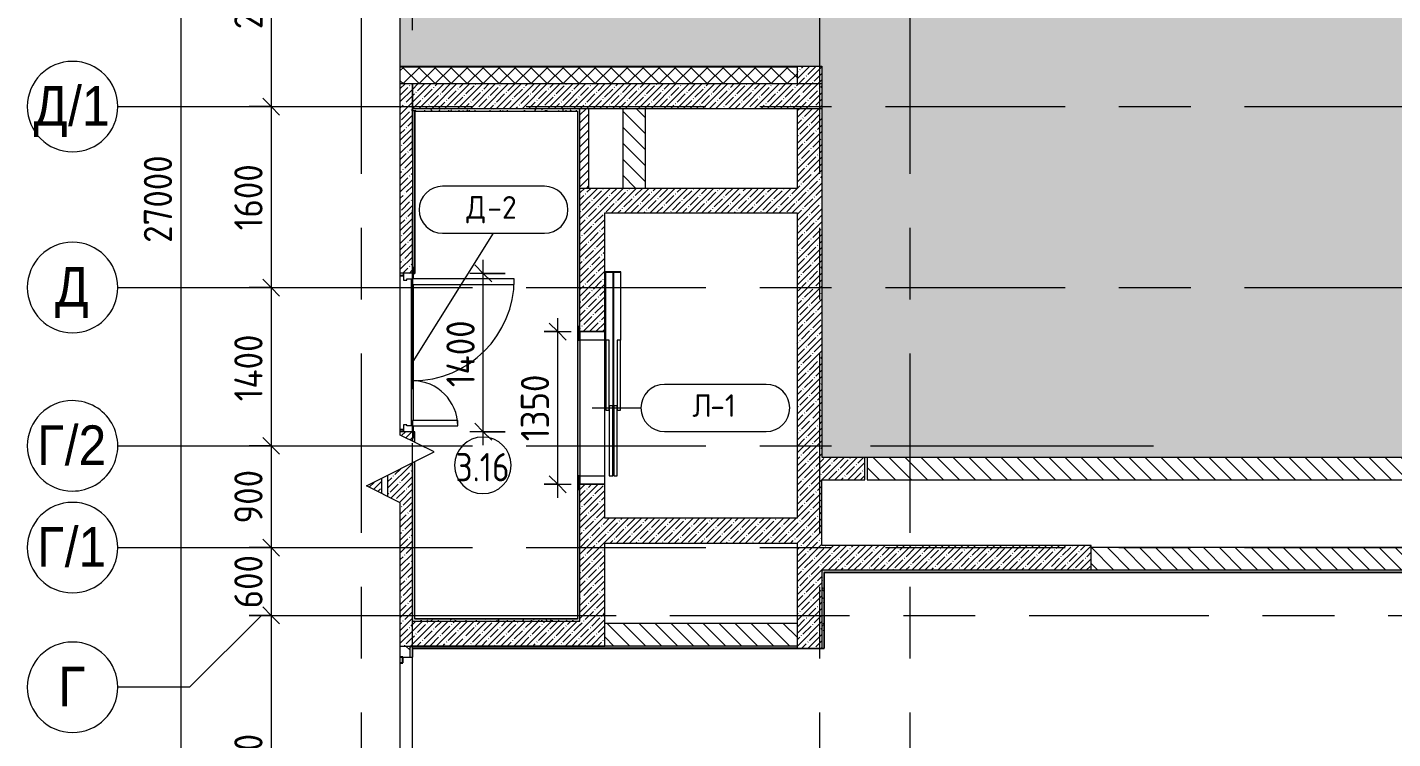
# Model space of a CAD drawing. Header units: millimetres. Extents: x 35355 to 234366, y -8553 to 29000.
# Drawn here: x 35355 to 47425, y 9410 to 15701 of the extents above; entities that cross this region are included whole.
import ezdxf

# ---------------------------------------------------------------- set-up
doc = ezdxf.new("R2010")
doc.units = ezdxf.units.MM
doc.linetypes.add('Осевая', pattern=[3175, 635, -476.25, 1587.5, -476.25])
for name, color, linetype, lineweight in [('A-ANNO-DIMS', 7, 'Continuous', 9), ('A-ANNO-DIMS-100', 7, 'Continuous', 9), ('A-AREA-IDEN', 7, 'Continuous', 9), ('A-DETL', 7, 'Continuous', 9), ('A-DETL-GENF', 7, 'Continuous', 9), ('A-DOOR-IDEN', 7, 'Continuous', 9), ('A-GLAZ-CWMG', 7, 'Continuous', 9), ('A-GLAZ-CWMG-1', 7, 'Continuous', 25), ('A-WALL', 7, 'Continuous', 9), ('I-WALL', 7, 'Continuous', 9), ('S-COLS', 7, 'Continuous', 9), ('Ограждение', 7, 'Continuous', 9), ('Оси', 7, 'Continuous', 9), ('Оси-1', 7, 'Continuous', 20), ('Оси-2', 7, 'Осевая', 9), ('Поручни', 7, 'Continuous', 9)]:
    doc.layers.add(name, color=color, linetype=linetype, lineweight=lineweight)
for name, color, linetype, lineweight, true_color in [('A-DETL-GENF-1', 7, 'Continuous', 9, 0xd4d4d4), ('A-DOOR-1', 1, 'Continuous', 9, 0xff0000), ('A-DOOR-2', 1, 'Continuous', 13, 0xff0000), ('A-DOOR-FRAM-1', 1, 'Continuous', 13, 0xff0000), ('A-WALL-1', 7, 'Continuous', 9, 0x3c3c3c), ('A-WALL-FNSH-1', 7, 'Continuous', 9, 0x3c3c3c)]:
    doc.layers.add(name, color=color, linetype=linetype, lineweight=lineweight, true_color=true_color)
doc.styles.add('Arial', font='arial.ttf', dxfattribs={"width": 0.9, "height": 350})
doc.styles.add('GOST Common', font='GOST_Common.ttf', dxfattribs={"width": 0.9, "height": 250})
doc.styles.add('GOST Common_1', font='GOST_Common.ttf', dxfattribs={"height": 200})
doc.styles.add('ISOCPEUR', font='isocpeur.ttf', dxfattribs={"width": 0.9, "height": 250})
doc.dimstyles.new('ISO-2_5_0_9К_БОЛЬШОЙ', dxfattribs={"dimscale": 304.8, "dimtxt": 248.995294, "dimasz": 0.492126, "dimexe": 0.393701, "dimexo": 0.984252, "dimgap": 0, "dimtad": 1, "dimdec": 0, "dimrnd": 10, "dimzin": 0, "dimdsep": 46, "dimtxsty": 'ISOCPEUR', "dimblk1": 'OBLIQUE', "dimblk2": 'OBLIQUE', "dimsah": 1, "dimcen": 0.09, "dimdle": 0.393701, "dimazin": 0, "dimtfac": 1, "dimtdec": 4, "dimtix": 1, "dimtmove": 0, "dimatfit": 3, "dimfxl": 1, "dimtvp": 1, "dimtolj": 1, "dimtzin": 0, "dimarcsym": 2})
doc.dimstyles.new('ISO-2_5_0_9К_БОЛЬШОЙ_1', dxfattribs={"dimscale": 304.8, "dimtxt": 248.995294, "dimasz": 0.492126, "dimexe": 0.393701, "dimexo": 0.984252, "dimgap": 0, "dimtad": 1, "dimdec": 0, "dimrnd": 10, "dimzin": 0, "dimdsep": 46, "dimtxsty": 'ISOCPEUR', "dimblk1": 'OBLIQUE', "dimblk2": 'OBLIQUE', "dimsah": 1, "dimcen": 0.09, "dimdle": 0.393701, "dimazin": 0, "dimtfac": 1, "dimtdec": 4, "dimtix": 1, "dimtmove": 2, "dimatfit": 3, "dimfxl": 1, "dimtvp": 1, "dimtolj": 1, "dimtzin": 0, "dimarcsym": 2})
pattern_1 = [(45, (0, 0), (-70.71068, 70.71068), []), (135, (0, 0), (-70.71068, -70.71068), [])]
pattern_2 = [(135, (0, 0), (-70.71068, -70.71068), [])]
pattern_3 = [(45, (0, 0), (-57.02463, 57.02463), []), (45, (57.025, 0), (-57.02463, 57.02463), [100.806, -20.161, 3.353, -16.808])]
pattern_4 = [(0, (0, 0), (121.92, 30.48), [10.058, -81.382, 10.058, -81.382, -487.68]), (0, (0, 0), (121.92, 30.48), [-182.88, 10.058, -172.822, 10.058, -81.382, -213.36]), (0, (0, 0), (121.92, 30.48), [-457.2, 10.058, -50.902, 10.058, -142.342]), (120, (45.72, 15.24), (-87.356454, 90.345817), [10.058, -81.382, 10.058, -81.382, -487.68]), (120, (45.72, 15.24), (-87.356454, 90.345817), [-182.88, 10.058, -172.822, 10.058, -81.382, -213.36]), (120, (45.72, 15.24), (-87.356454, 90.345817), [-457.2, 10.058, -50.902, 10.058, -142.342]), (240, (60.96, 76.2), (-34.563546, -120.825817), [10.058, -81.382, 10.058, -81.382, -487.68]), (240, (60.96, 76.2), (-34.563546, -120.825817), [-182.88, 10.058, -172.822, 10.058, -81.382, -213.36]), (240, (60.96, 76.2), (-34.563546, -120.825817), [-457.2, 10.058, -50.902, 10.058, -142.342])]

# ---------------------------------------------------------------- blocks, each defined once
blk = doc.blocks.new('110_Дверь_СКБ_2Ст - Д-2 1450x2100h_Лестничная клетка EIS60-31576737-План заполнения дверных проемов 3 этажа в осях 12-23')
at = {"layer": 'A-DOOR-1'}
for centre, radius, start, end in [((-638, 110), 900, 0, 90), ((662, 110), 400, 90, 180)]:
    blk.add_arc(centre, radius, start, end, dxfattribs=at)
at = {"layer": 'A-DOOR-2'}
for p, q in [((-638, 1010), (-638, 110)), ((-588, 1010), (-638, 1010)), ((-588, 110), (-588, 1010)), ((662, 510), (612, 510)), ((612, 510), (612, 110)), ((662, 110), (662, 510)), ((-638, 110), (-588, 110)), ((612, 110), (662, 110))]:
    blk.add_line(p, q, dxfattribs=at)
at = {"layer": 'A-DOOR-FRAM-1'}
for p, q in [((-672, 118), (-742, 118)), ((-742, 118), (-742, 110)), ((-742, 110), (-672, 110)), ((-638, 110), (-688, 110)), ((-688, 110), (-688, 30)), ((-688, 30), (-628, 30)), ((-672, 30), (-688, 30)), ((-688, 30), (-688, 3)), ((-672, 110), (-672, 118)), ((-672, 3), (-672, 30)), ((-638, 60), (-638, 110)), ((-628, 60), (-638, 60)), ((-628, 30), (-628, 60)), ((662, 60), (652, 60)), ((652, 60), (652, 30)), ((652, 30), (712, 30)), ((662, 110), (662, 60)), ((712, 110), (662, 110)), ((768, 118), (698, 118)), ((698, 118), (698, 110)), ((698, 110), (768, 110)), ((712, 30), (698, 30)), ((698, 30), (698, 3)), ((712, 30), (712, 110)), ((712, 3), (712, 30)), ((768, 110), (768, 118))]:
    blk.add_line(p, q, dxfattribs=at)
blk = doc.blocks.new('DOR_Дверь лифта - 1350х2050h-19118285-План заполнения дверных проемов 3 этажа в осях 12-23')
at = {"layer": 'A-DOOR-1'}
for p, q in [((600, 110), (-600, 110)), ((-600, 110), (-600, -110)), ((600, -110), (600, 110)), ((-600, -110), (600, -110)), ((-20, -120), (-20, -150)), ((600, -120), (-20, -120)), ((600, -150), (600, -120)), ((-600, -150), (-600, -180)), ((20, -150), (-600, -150)), ((-600, -180), (20, -180)), ((-600, -190), (-600, -220)), ((20, -190), (-600, -190)), ((-600, -220), (20, -220)), ((-20, -150), (600, -150)), ((-20, -220), (-20, -250)), ((600, -220), (-20, -220)), ((20, -180), (20, -150)), ((20, -220), (20, -190)), ((600, -250), (600, -220)), ((-20, -250), (600, -250))]:
    blk.add_line(p, q, dxfattribs=at)
at = {"layer": 'A-DOOR-2'}
for p, q in [((-600, 125), (-720, 125)), ((-720, 125), (-720, 110)), ((-600, 110), (-600, 125)), ((720, 125), (600, 125)), ((600, 125), (600, 110)), ((720, 110), (720, 125)), ((-720, 110), (-600, 110)), ((-675, 110), (-675, -110)), ((-600, 110), (-675, 110)), ((675, 110), (600, 110)), ((600, 110), (720, 110)), ((675, -110), (675, 110)), ((-675, -110), (-600, -110)), ((600, -110), (675, -110))]:
    blk.add_line(p, q, dxfattribs=at)
at = {"layer": 'A-DOOR-FRAM-1'}
for p, q in [((600, -117), (600, -120)), ((1203, -117), (600, -117)), ((600, -120), (1200, -120)), ((1200, -120), (1200, -180)), ((1203, -183), (1203, -117)), ((1200, -180), (20, -180)), ((20, -180), (20, -183)), ((20, -183), (1203, -183)), ((1203, -187), (20, -187)), ((20, -187), (20, -190)), ((20, -190), (1200, -190)), ((1200, -190), (1200, -250)), ((1203, -253), (1203, -187)), ((600, -250), (600, -253)), ((1200, -250), (600, -250)), ((600, -253), (1203, -253))]:
    blk.add_line(p, q, dxfattribs=at)
blk = doc.blocks.new('Прямоугольный импост - Импост структурный с накладкой - 160мм Темный-32469899-План заполнения дверных проемов 3 этажа в осях 12-23')
at = {"layer": 'A-GLAZ-CWMG-1'}
for p, q in [((-50, -117), (-50, -140)), ((0, -140), (0, -117)), ((-50, -140), (0, -140))]:
    blk.add_line(p, q, dxfattribs=at)
blk = doc.blocks.new('Ограждение - Ограждение-32882179-План заполнения дверных проемов 3 этажа в осях 12-23')
at = {"layer": 'Ограждение'}
h = blk.add_hatch(color=256, dxfattribs=at)
h.paths.add_polyline_path([(38760, 12175), (38760, 12225), (38770, 12225), (38770, 13425), (38760, 13425), (38760, 13475), (38750, 13475), (38750, 12175), (38759, 12175)])
h.paths.add_polyline_path([(38768, 12125), (38770, 12125), (38770, 12175), (38760, 12175), (38760, 12140), (38768, 12140)])
h.paths.add_polyline_path([(38760, 13475), (38770, 13475), (38770, 13525), (38768, 13525), (38768, 13510), (38760, 13510)])
at = {"layer": 'Поручни'}
for p, q in [((38770, 13475), (38770, 13525)), ((38750, 13475), (38750, 12175)), ((38770, 12225), (38770, 13425)), ((38770, 12125), (38770, 12175))]:
    blk.add_line(p, q, dxfattribs=at)
blk = doc.blocks.new('DET_L_Линия разрыва - М100-30675535-План заполнения дверных проемов 3 этажа в осях 12-23')
at = {"layer": 'A-DETL-GENF'}
for p, q in [((11926, 300), (11776, 0)), ((12226, -300), (11926, 300)), ((11776, 0), (0, 0)), ((12376, 0), (12226, -300)), ((24145, 0), (12376, 0))]:
    blk.add_line(p, q, dxfattribs=at)
blk = doc.blocks.new('Ось сетки - D8-29747960-План заполнения дверных проемов 3 этажа в осях 12-23')
at = {"layer": 'Оси-1'}
for start, end in [(360, 180), (180, 360)]:
    blk.add_arc((0, 0), 4, start, end, dxfattribs=at)
blk = doc.blocks.new('Марка_Помещения - Номер-25198446-План заполнения дверных проемов 3 этажа в осях 12-23')
at = {"layer": 'A-AREA-IDEN'}
for start, end in [(360, 180), (180, 360)]:
    blk.add_arc((0, 0), 2.5, start, end, dxfattribs=at)
blk = doc.blocks.new('DIMBLOCK1-План заполнения дверных проемов 3 этажа в осях 12-23')
at = {"layer": 'A-ANNO-DIMS-100'}
for p, q in [((39386, 12005), (39386, 13645)), ((39580, 13525), (39266, 13525)), ((39386, 13525), (39580, 13525)), ((39580, 12125), (39266, 12125)), ((39386, 12125), (39580, 12125))]:
    blk.add_line(p, q, dxfattribs=at)
at = {"layer": 'A-ANNO-DIMS-100', "lineweight": 20}
for p, q in [((39386, 13525), (39311, 13600)), ((39386, 13525), (39461, 13450)), ((39386, 12125), (39311, 12200)), ((39386, 12125), (39461, 12050))]:
    blk.add_line(p, q, dxfattribs=at)
at = {"layer": 'A-ANNO-DIMS-100', "color": 0, "insert": (39060, 12519), "char_height": 250, "width": 735.49, "attachment_point": 1, "rotation": 90, "line_spacing_factor": 1.149209, "style": 'ISOCPEUR'}
blk.add_mtext('1400', dxfattribs=at)
blk = doc.blocks.new('_Oblique')
at = {"color": 0, "linetype": 'ByBlock', "lineweight": -2}
blk.add_line((-0.5, -0.5), (0.5, 0.5), dxfattribs=at)
blk = doc.blocks.new('М_двери - Типоразмер_рамка-25223575-План заполнения дверных проемов 3 этажа в осях 12-23')
at = {"layer": 'A-DOOR-IDEN'}
for p, q in [((4.5, 2.08), (-4.5, 2.08)), ((-4.5, -2.08), (4.5, -2.08))]:
    blk.add_line(p, q, dxfattribs=at)
for centre, start, end in [((-4.5, 0), 90, 270), ((4.5, 0), 270, 90)]:
    blk.add_arc(centre, 2.08, start, end, dxfattribs=at)
blk = doc.blocks.new('DIMBLOCK14-План заполнения дверных проемов 3 этажа в осях 12-23')
at = {"layer": 'A-ANNO-DIMS-100', "lineweight": 20}
for p, q in [((37511, 17000), (37436, 17075)), ((37511, 17000), (37586, 16925)), ((37511, 15000), (37436, 15075)), ((37511, 15000), (37586, 14925))]:
    blk.add_line(p, q, dxfattribs=at)
at = {"layer": 'A-ANNO-DIMS-100'}
for p, q in [((37317, 17000), (37631, 17000)), ((37511, 17000), (37317, 17000)), ((37511, 17000), (37511, 15000)), ((37317, 15000), (37631, 15000)), ((37511, 15000), (37317, 15000))]:
    blk.add_line(p, q, dxfattribs=at)
at = {"layer": 'A-ANNO-DIMS-100', "color": 0, "insert": (37185, 15684), "char_height": 250, "width": 758.48, "attachment_point": 1, "rotation": 90, "line_spacing_factor": 1.149209, "style": 'ISOCPEUR'}
blk.add_mtext('2000', dxfattribs=at)
blk = doc.blocks.new('DIMBLOCK15-План заполнения дверных проемов 3 этажа в осях 12-23')
at = {"layer": 'A-ANNO-DIMS-100'}
for p, q in [((37317, 15000), (37631, 15000)), ((37511, 15000), (37317, 15000)), ((37511, 15000), (37511, 13400)), ((37317, 13400), (37631, 13400)), ((37511, 13400), (37317, 13400))]:
    blk.add_line(p, q, dxfattribs=at)
at = {"layer": 'A-ANNO-DIMS-100', "lineweight": 20}
for p, q in [((37511, 15000), (37436, 15075)), ((37511, 15000), (37586, 14925)), ((37511, 13400), (37436, 13475)), ((37511, 13400), (37586, 13325))]:
    blk.add_line(p, q, dxfattribs=at)
at = {"layer": 'A-ANNO-DIMS-100', "color": 0, "insert": (37185, 13906), "char_height": 250, "width": 706.76, "attachment_point": 1, "rotation": 90, "line_spacing_factor": 1.149209, "style": 'ISOCPEUR'}
blk.add_mtext('1600', dxfattribs=at)
blk = doc.blocks.new('DIMBLOCK16-План заполнения дверных проемов 3 этажа в осях 12-23')
at = {"layer": 'A-ANNO-DIMS-100'}
for p, q in [((37317, 13400), (37631, 13400)), ((37511, 13400), (37317, 13400)), ((37511, 13400), (37511, 12000)), ((37317, 12000), (37631, 12000)), ((37511, 12000), (37317, 12000))]:
    blk.add_line(p, q, dxfattribs=at)
at = {"layer": 'A-ANNO-DIMS-100', "lineweight": 20}
for p, q in [((37511, 13400), (37436, 13475)), ((37511, 13400), (37586, 13325)), ((37511, 12000), (37436, 12075)), ((37511, 12000), (37586, 11925))]:
    blk.add_line(p, q, dxfattribs=at)
at = {"layer": 'A-ANNO-DIMS-100', "color": 0, "insert": (37185, 12394), "char_height": 250, "width": 735.49, "attachment_point": 1, "rotation": 90, "line_spacing_factor": 1.149209, "style": 'ISOCPEUR'}
blk.add_mtext('1400', dxfattribs=at)
blk = doc.blocks.new('DIMBLOCK17-План заполнения дверных проемов 3 этажа в осях 12-23')
at = {"layer": 'A-ANNO-DIMS-100', "lineweight": 20}
for p, q in [((37511, 12000), (37436, 12075)), ((37511, 12000), (37586, 11925)), ((37511, 11100), (37436, 11175)), ((37511, 11100), (37586, 11025))]:
    blk.add_line(p, q, dxfattribs=at)
at = {"layer": 'A-ANNO-DIMS-100'}
for p, q in [((37317, 12000), (37631, 12000)), ((37511, 12000), (37317, 12000)), ((37511, 12000), (37511, 11100)), ((37317, 11100), (37631, 11100)), ((37511, 11100), (37317, 11100))]:
    blk.add_line(p, q, dxfattribs=at)
at = {"layer": 'A-ANNO-DIMS-100', "color": 0, "insert": (37185, 11313), "char_height": 250, "width": 568.86, "attachment_point": 1, "rotation": 90, "line_spacing_factor": 1.149209, "style": 'ISOCPEUR'}
blk.add_mtext('900', dxfattribs=at)
blk = doc.blocks.new('DIMBLOCK18-План заполнения дверных проемов 3 этажа в осях 12-23')
at = {"layer": 'A-ANNO-DIMS-100', "lineweight": 20}
for p, q in [((37511, 11100), (37436, 11175)), ((37511, 11100), (37586, 11025)), ((37511, 10500), (37436, 10575)), ((37511, 10500), (37586, 10425))]:
    blk.add_line(p, q, dxfattribs=at)
at = {"layer": 'A-ANNO-DIMS-100'}
for p, q in [((37317, 11100), (37631, 11100)), ((37511, 11100), (37317, 11100)), ((37511, 11100), (37511, 10500)), ((37317, 10500), (37631, 10500)), ((37511, 10500), (37317, 10500))]:
    blk.add_line(p, q, dxfattribs=at)
at = {"layer": 'A-ANNO-DIMS-100', "color": 0, "insert": (37185, 10563), "char_height": 250, "width": 568.86, "attachment_point": 1, "rotation": 90, "line_spacing_factor": 1.149209, "style": 'ISOCPEUR'}
blk.add_mtext('600', dxfattribs=at)
blk = doc.blocks.new('DIMBLOCK19-План заполнения дверных проемов 3 этажа в осях 12-23')
at = {"layer": 'A-ANNO-DIMS-100', "lineweight": 20}
for p, q in [((37511, 10500), (37436, 10575)), ((37511, 10500), (37586, 10425)), ((37511, 7800), (37436, 7875)), ((37511, 7800), (37586, 7725))]:
    blk.add_line(p, q, dxfattribs=at)
at = {"layer": 'A-ANNO-DIMS-100'}
for p, q in [((37317, 10500), (37631, 10500)), ((37511, 10500), (37317, 10500)), ((37511, 10500), (37511, 7800)), ((37317, 7800), (37631, 7800)), ((37511, 7800), (37317, 7800))]:
    blk.add_line(p, q, dxfattribs=at)
at = {"layer": 'A-ANNO-DIMS-100', "color": 0, "insert": (37185, 8834), "char_height": 250, "width": 758.48, "attachment_point": 1, "rotation": 90, "line_spacing_factor": 1.149209, "style": 'ISOCPEUR'}
blk.add_mtext('2700', dxfattribs=at)
blk = doc.blocks.new('DIMBLOCK22-План заполнения дверных проемов 3 этажа в осях 12-23')
at = {"layer": 'A-ANNO-DIMS-100', "lineweight": 20}
for p, q in [((36711, 27000), (36636, 27075)), ((36711, 27000), (36786, 26925)), ((36711, 0), (36636, 75)), ((36711, 0), (36786, -75))]:
    blk.add_line(p, q, dxfattribs=at)
at = {"layer": 'A-ANNO-DIMS-100'}
for p, q in [((36711, 27120), (36711, -120)), ((36517, 27000), (36831, 27000)), ((36711, 27000), (36517, 27000)), ((36517, 0), (36831, 0)), ((36711, 0), (36517, 0))]:
    blk.add_line(p, q, dxfattribs=at)
at = {"layer": 'A-ANNO-DIMS-100', "color": 0, "insert": (36385, 13795), "char_height": 250, "width": 948.1, "attachment_point": 1, "rotation": 90, "line_spacing_factor": 1.149209, "style": 'ISOCPEUR'}
blk.add_mtext('27000', dxfattribs=at)
blk = doc.blocks.new('DIMBLOCK42-План заполнения дверных проемов 3 этажа в осях 12-23')
at = {"layer": 'A-ANNO-DIMS-100', "lineweight": 20}
for p, q in [((40044, 13010), (39969, 13085)), ((40044, 13010), (40119, 12935)), ((40044, 11660), (39969, 11735)), ((40044, 11660), (40119, 11585))]:
    blk.add_line(p, q, dxfattribs=at)
at = {"layer": 'A-ANNO-DIMS-100'}
for p, q in [((40044, 11540), (40044, 13130)), ((39925, 13010), (40164, 13010)), ((40044, 13010), (39925, 13010)), ((39925, 11660), (40164, 11660)), ((40044, 11660), (39925, 11660))]:
    blk.add_line(p, q, dxfattribs=at)
at = {"layer": 'A-ANNO-DIMS-100', "color": 0, "insert": (39718, 12041), "char_height": 250, "width": 706.76, "attachment_point": 1, "rotation": 90, "line_spacing_factor": 1.149209, "style": 'ISOCPEUR'}
blk.add_mtext('1350', dxfattribs=at)

msp = doc.modelspace()

# ---------------------------------------------------------------- hatches: boundary and pattern name
at = {"layer": 'A-DETL-GENF-1'}
h = msp.add_hatch(color=256, dxfattribs=at)
h.paths.add_polyline_path([(76000.6, -258), (84400.7, -258), (84400.7, 3300), (75858, 3300), (75858, -258)])
h.paths.add_polyline_path([(66560, 11900), (66560, 27358), (41910, 27358), (41910, 23858), (38652.7, 23858), (38652.7, 15358), (42380, 15358), (42380, 11900), (64391.7, 11900)])
h.paths.add_polyline_path([(84400.7, 15650), (84400.7, 18590), (74040, 18590), (74040, 15650), (81805, 15650)])
at = {"layer": 'A-WALL'}
h = msp.add_hatch(dxfattribs=at)
h.set_pattern_fill('FP_20', color=256, style=0, pattern_type=2)
h.set_pattern_definition(pattern_1)
h.paths.add_polyline_path([(41173.9, 15200), (42160, 15200), (42160, 15350), (38652.7, 15350), (38652.7, 15200)])
h = msp.add_hatch(dxfattribs=at)
h.set_pattern_fill('FP_20', color=256, style=0, pattern_type=2)
h.set_pattern_definition(pattern_1)
h.paths.add_polyline_path([(42010, 15350), (42060, 15350), (42060, 15358), (42010, 15358)])
h = msp.add_hatch(dxfattribs=at)
h.set_pattern_fill('FP_20', color=256, style=0, pattern_type=2)
h.set_pattern_definition(pattern_1)
h.paths.add_polyline_path([(42160, 15350), (42160, 15358), (42060, 15358), (42060, 15350)])
at = {"layer": 'I-WALL'}
h = msp.add_hatch(dxfattribs=at)
h.set_pattern_fill('FP_17', color=256, style=0, pattern_type=2)
h.set_pattern_definition(pattern_3)
h.paths.add_polyline_path([(42380, 15200), (42380, 15358), (42160, 15358), (42160, 15200)])
h = msp.add_hatch(dxfattribs=at)
h.set_pattern_fill('FP_17', color=256, style=0, pattern_type=2)
h.set_pattern_definition(pattern_3)
h.paths.add_polyline_path([(38760, 10230), (38760, 11849.6), (38540, 11739.6), (38540, 11552.3), (38652.7, 11495.9), (38652.7, 10230), (38740, 10230)])
h.paths.add_polyline_path([(38760, 12042.3), (38760, 12125), (38652.7, 12125), (38652.7, 12095.9), (38748.1, 12048.2)])
h.paths.add_polyline_path([(38652.7, 13525), (38760, 13525), (38760, 15200), (38652.7, 15200), (38652.7, 13550.3)])
h = msp.add_hatch(dxfattribs=at)
h.set_pattern_fill('FP_17', color=256, style=0, pattern_type=2)
h.set_pattern_definition(pattern_3)
h.paths.add_polyline_path([(42380, 14980), (42380, 15200), (38760, 15200), (38760, 14980), (41618.3, 14980)])
h = msp.add_hatch(dxfattribs=at)
h.set_pattern_fill('FP_68', color=256, style=0, pattern_type=2)
h.set_pattern_definition(pattern_4)
h.paths.add_polyline_path([(38760, 14960), (40220, 14960), (40220, 14980), (38760, 14980)])
h = msp.add_hatch(dxfattribs=at)
h.set_pattern_fill('FP_68', color=256, style=0, pattern_type=2)
h.set_pattern_definition(pattern_4)
h.paths.add_polyline_path([(40240, 10450), (40240, 14980), (40220, 14980), (40220, 10450)])
h = msp.add_hatch(dxfattribs=at)
h.set_pattern_fill('FP_34', color=256, style=0, pattern_type=2)
h.set_pattern_definition([(45, (0, 0), (-35.35534, 35.35534), [])])
h.paths.add_polyline_path([(40240, 14280), (40320, 14280), (40320, 14980), (40240, 14980)])
h = msp.add_hatch(dxfattribs=at)
h.set_pattern_fill('FP_21', color=256, style=0, pattern_type=2)
h.set_pattern_definition(pattern_2)
h.paths.add_polyline_path([(40820, 14280), (40820, 14980), (40620, 14980), (40620, 14280)])
h = msp.add_hatch(dxfattribs=at)
h.set_pattern_fill('FP_17', color=256, style=0, pattern_type=2)
h.set_pattern_definition(pattern_3)
h.paths.add_polyline_path([(42160, 10210), (42380, 10210), (42380, 11700), (42160, 11700), (42160, 10230)])
h.paths.add_polyline_path([(42160, 12300), (42380, 12300), (42380, 14980), (42160, 14980), (42160, 13550.3)])
h = msp.add_hatch(dxfattribs=at)
h.set_pattern_fill('FP_68', color=256, style=0, pattern_type=2)
h.set_pattern_definition(pattern_4)
h.paths.add_polyline_path([(38780, 10450), (38780, 11859.6), (38760, 11849.6), (38760, 10450)])
h.paths.add_polyline_path([(38780, 12032.3), (38780, 12125), (38768, 12125), (38768, 12070), (38760, 12070), (38761, 12041.8), (38768, 12038.3)])
h.paths.add_polyline_path([(38768, 13525), (38780, 13525), (38780, 14960), (38760, 14960), (38760.8, 13580), (38768, 13580), (38768, 13533)])
h = msp.add_hatch(dxfattribs=at)
h.set_pattern_fill('FP_17', color=256, style=0, pattern_type=2)
h.set_pattern_definition(pattern_3)
h.paths.add_polyline_path([(40240, 10230), (40460, 10230), (40460, 11660), (40240, 11660), (40240, 10450)])
h.paths.add_polyline_path([(40240, 13010), (40460, 13010), (40460, 14280), (40240, 14280), (40240, 13550.3)])
h = msp.add_hatch(dxfattribs=at)
h.set_pattern_fill('FP_17', color=256, style=0, pattern_type=2)
h.set_pattern_definition(pattern_3)
h.paths.add_polyline_path([(41173.9, 14060), (42160, 14060), (42160, 14280), (40460, 14280), (40460, 14060)])
h = msp.add_hatch(dxfattribs=at)
h.set_pattern_fill('FP_68', color=256, style=0, pattern_type=2)
h.set_pattern_definition(pattern_4)
h.paths.add_polyline_path([(38652.7, 13505), (38680, 13505), (38680, 13510), (38652.7, 13508.9)])
h = msp.add_hatch(dxfattribs=at)
h.set_pattern_fill('FP_68', color=256, style=0, pattern_type=2)
h.set_pattern_definition(pattern_4)
h.paths.add_polyline_path([(38680, 12140), (38680, 12145), (38652.7, 12145), (38652.7, 12140)])
h = msp.add_hatch(dxfattribs=at)
h.set_pattern_fill('FP_21', color=256, style=0, pattern_type=2)
h.set_pattern_definition(pattern_2)
h.paths.add_polyline_path([(51710, 11700), (51710, 11900), (48760, 11900), (48760, 11700), (49880.6, 11700)])
h.paths.add_polyline_path([(48160, 11700), (48160, 11900), (42780, 11900), (42780, 11700), (44076.2, 11700)])
h = msp.add_hatch(dxfattribs=at)
h.set_pattern_fill('FP_17', color=256, style=0, pattern_type=2)
h.set_pattern_definition(pattern_3)
h.paths.add_polyline_path([(38490, 11577.3), (38490, 11714.6), (38352.7, 11645.9), (38373.6, 11635.5)])
h = msp.add_hatch(dxfattribs=at)
h.set_pattern_fill('FP_17', color=256, style=0, pattern_type=2)
h.set_pattern_definition(pattern_3)
h.paths.add_polyline_path([(40460, 11140), (42160, 11140), (42160, 11360), (40460, 11360)])
h = msp.add_hatch(dxfattribs=at)
h.set_pattern_fill('FP_17', color=256, style=0, pattern_type=2)
h.set_pattern_definition(pattern_3)
h.paths.add_polyline_path([(44760, 10900), (44760, 11120), (42380, 11120), (42380, 10900), (44076.2, 10900)])
h = msp.add_hatch(dxfattribs=at)
h.set_pattern_fill('FP_21', color=256, style=0, pattern_type=2)
h.set_pattern_definition(pattern_2)
h.paths.add_polyline_path([(59140, 10900), (59140, 11100), (59087.8, 11100), (59087.8, 10900)])
h.paths.add_polyline_path([(57507.8, 10900), (57507.8, 11100), (57327.8, 11100), (57327.8, 10900)])
h.paths.add_polyline_path([(55747.8, 10900), (55747.8, 11100), (55700, 11100), (55700, 10900)])
h.paths.add_polyline_path([(58207.8, 10900), (58387.8, 10900), (58387.8, 11100), (58207.8, 11100), (58207.8, 10958.4)])
h.paths.add_polyline_path([(61160, 10900), (61160, 11100), (59340, 11100), (59340, 10900)])
h.paths.add_polyline_path([(55500, 10900), (55500, 11100), (51910, 11100), (51910, 10900)])
h.paths.add_polyline_path([(56447.8, 10900), (56627.8, 10900), (56627.8, 11100), (56447.8, 11100), (56447.8, 10958.4)])
h.paths.add_polyline_path([(51710, 10900), (51710, 11100), (44760, 11100), (44760, 10900), (49880.6, 10900)])
h = msp.add_hatch(dxfattribs=at)
h.set_pattern_fill('FP_68', color=256, style=0, pattern_type=2)
h.set_pattern_definition(pattern_4)
h.paths.add_polyline_path([(59087.8, 10880), (61360, 10880), (61360, 10900), (59087.8, 10900)])
h.paths.add_polyline_path([(58387.8, 10880), (58387.8, 10900), (58207.8, 10900), (58207.8, 10880)])
h.paths.add_polyline_path([(55685, 10880), (55747.8, 10880), (55747.8, 10900), (42380, 10900), (42380, 10880), (49880.6, 10880)])
h.paths.add_polyline_path([(56447.8, 10880), (56627.8, 10880), (56627.8, 10900), (56447.8, 10900)])
h.paths.add_polyline_path([(57327.8, 10880), (57507.8, 10880), (57507.8, 10900), (57327.8, 10900)])
h = msp.add_hatch(dxfattribs=at)
h.set_pattern_fill('FP_68', color=256, style=0, pattern_type=2)
h.set_pattern_definition(pattern_4)
h.paths.add_polyline_path([(42380, 10210), (42400, 10210), (42400, 10880), (42380, 10880), (42380, 10230)])
h = msp.add_hatch(dxfattribs=at)
h.set_pattern_fill('FP_17', color=256, style=0, pattern_type=2)
h.set_pattern_definition(pattern_3)
h.paths.add_polyline_path([(40240, 10230), (40240, 10450), (38760, 10450), (38760, 10230), (39722.8, 10230)])
h = msp.add_hatch(dxfattribs=at)
h.set_pattern_fill('FP_68', color=256, style=0, pattern_type=2)
h.set_pattern_definition(pattern_4)
h.paths.add_polyline_path([(39722.8, 10450), (40220, 10450), (40220, 10470), (38780, 10470), (38780, 10450)])
h = msp.add_hatch(dxfattribs=at)
h.set_pattern_fill('FP_21', color=256, style=0, pattern_type=2)
h.set_pattern_definition(pattern_2)
h.paths.add_polyline_path([(40460, 10230), (42160, 10230), (42160, 10430), (40460, 10430)])
h = msp.add_hatch(dxfattribs=at)
h.set_pattern_fill('FP_21', color=256, style=0, pattern_type=2)
h.set_pattern_definition(pattern_2)
h.paths.add_polyline_path([(38740, 7900), (38740, 8000), (38652.7, 8000), (38652.7, 7900)])
h.paths.add_polyline_path([(38652.7, 10130), (38740, 10130), (38740, 10230), (38652.7, 10230), (38652.7, 10186.3)])
h = msp.add_hatch(dxfattribs=at)
h.set_pattern_fill('FP_68', color=256, style=0, pattern_type=2)
h.set_pattern_definition(pattern_4)
h.paths.add_polyline_path([(38760, 7900), (38760, 7980), (38740, 7980), (38740, 7900)])
h.paths.add_polyline_path([(38740, 10130), (38760, 10130), (38760, 10230), (38740, 10230)])
h = msp.add_hatch(dxfattribs=at)
h.set_pattern_fill('FP_68', color=256, style=0, pattern_type=2)
h.set_pattern_definition(pattern_4)
h.paths.add_polyline_path([(41173.9, 10210), (42160, 10210), (42160, 10230), (38760, 10230), (38760, 10210), (39722.8, 10210)])
at = {"layer": 'S-COLS'}
h = msp.add_hatch(dxfattribs=at)
h.set_pattern_fill('FP_17', color=256, style=0, pattern_type=2)
h.set_pattern_definition(pattern_3)
h.paths.add_polyline_path([(42160, 11700), (42760, 11700), (42760, 11900), (42380, 11900), (42380, 12300), (42160, 12300)])

# ---------------------------------------------------------------- linework, layer by layer
at = {"layer": 'A-DETL'}
for p, q in [((38652.7, 15358), (42010, 15358)), ((42010, 15358), (42380, 15358)), ((42380, 15358), (42380, 11900)), ((42380, 11900), (66560, 11900))]:
    msp.add_line(p, q, dxfattribs=at)
at = {"layer": 'A-DOOR-IDEN'}
for p, q in [((38750.6, 12723.2), (39476.9, 13879.4)), ((40350, 12335), (40780, 12335))]:
    msp.add_line(p, q, dxfattribs=at)
at = {"layer": 'A-WALL'}
for p, q in [((41930, 15353), (38652.7, 15353)), ((42160, 15350), (38652.7, 15350)), ((41930, 15358), (41930, 15350)), ((42010, 15358), (42010, 15350)), ((42060, 15358), (42060, 15350)), ((38760, 15200), (38760, 13580)), ((38780, 14960), (40220, 14960)), ((38780, 14960), (38780, 13525)), ((40220, 14960), (40220, 10470)), ((38760, 12042.3), (38760, 12070)), ((38760, 10450), (38760, 11849.6)), ((55747.8, 10900), (42380, 10900)), ((42380, 10900), (42380, 10210)), ((42400, 10880), (55747.8, 10880)), ((38760, 10450), (40240, 10450)), ((38781, 10470), (38780, 10470)), ((38740, 10130), (38740, 10230)), ((42160, 10230), (42160, 10210))]:
    msp.add_line(p, q, dxfattribs=at)
at = {"layer": 'A-WALL-1'}
for p, q in [((42160, 15358), (42160, 15200)), ((42160, 15200), (38652.7, 15200)), ((42380, 15200), (38760, 15200)), ((42380, 14980), (38760, 14980)), ((40240, 12935), (40240, 14980)), ((40320, 14280), (40320, 14980)), ((40620, 14980), (40620, 14280)), ((40820, 14280), (40820, 14980)), ((42380, 14980), (42160, 14980)), ((42160, 14980), (42160, 14280)), ((40240, 14280), (42160, 14280)), ((40460, 13010), (40460, 14060)), ((40460, 14060), (42160, 14060)), ((42160, 14060), (42160, 12300)), ((38768, 13525), (38780, 13525)), ((38652.7, 13505), (38680, 13505)), ((40240, 13010), (40460, 13010)), ((38680, 12145), (38652.7, 12145)), ((38780, 12125), (38768, 12125)), ((38780, 12032.3), (38780, 12125)), ((38780, 10470), (38780, 11859.6)), ((42780, 11900), (42780, 11700)), ((38490, 11577.3), (38490, 11714.6)), ((38540, 11739.6), (38540, 11552.3)), ((40240, 10450), (40240, 11735)), ((40460, 11660), (40240, 11660)), ((40460, 11360), (40460, 11660)), ((42160, 11700), (42160, 11360)), ((42380, 11120), (42380, 11700)), ((42780, 11700), (48160, 11700)), ((42160, 11360), (40460, 11360)), ((40460, 10230), (40460, 11140)), ((40460, 11140), (42160, 11140)), ((42160, 11140), (42160, 10230)), ((44760, 11120), (42380, 11120)), ((44760, 10900), (44760, 11120)), ((51710, 11100), (44760, 11100)), ((42400, 10879), (42400, 10880)), ((42160, 10430), (40460, 10430)), ((38652.7, 10230), (40460, 10230)), ((42160, 10230), (38760, 10230)), ((38760, 10209), (38760, 10210)), ((42160, 10210), (42400, 10210)), ((38652.7, 10130), (38760, 10130))]:
    msp.add_line(p, q, dxfattribs=at)
at = {"layer": 'A-WALL-FNSH-1'}
for p, q in [((38781, 14959), (40219, 14959)), ((38781, 13525), (38781, 14959)), ((40219, 14959), (40219, 10471)), ((38780, 13525), (38781, 13525)), ((38652.7, 13504), (38680, 13504)), ((38680, 12146), (38652.7, 12146)), ((38781, 12125), (38780, 12125)), ((38781, 12031.8), (38781, 12125)), ((38781, 10471), (38781, 11860.1)), ((42400, 10879), (42400, 10210)), ((55747.8, 10879), (42400, 10879)), ((42401, 10209), (42401, 10879)), ((40219, 10471), (38781, 10471)), ((38781, 10470), (40220, 10470)), ((42160, 10210), (38760, 10210)), ((38760, 10209), (38760, 10130)), ((38761, 10209), (42401, 10209)), ((38761, 10130), (38761, 10209)), ((38760, 10130), (38761, 10130))]:
    msp.add_line(p, q, dxfattribs=at)
at = {"layer": 'S-COLS'}
for p, q in [((42160, 12300), (42160, 11700)), ((42760, 11700), (42760, 11900)), ((42380, 11700), (42760, 11700))]:
    msp.add_line(p, q, dxfattribs=at)
at = {"layer": 'Оси'}
for p, q in [((36155.2, 15000), (38655.2, 15000)), ((36155.2, 13400), (38655.2, 13400)), ((36155.2, 12000), (38655.2, 12000)), ((42810, 12000), (45310, 12000)), ((36155.2, 11100), (38655.2, 11100)), ((37425.2, 10500), (36790.2, 9865)), ((37425.2, 10500), (39925.2, 10500)), ((36790.2, 9865), (36155.2, 9865))]:
    msp.add_line(p, q, dxfattribs=at)
at = {"layer": 'Оси-2'}
for p, q in [((38760, 1863.7), (38760, 24850)), ((42360, 593.7), (42360, 24850)), ((43160, 593.7), (43160, 24850)), ((38310, 593.7), (38310, 21277.7)), ((38655.2, 15000), (81650, 15000)), ((38655.2, 13400), (81650, 13400)), ((38655.2, 12000), (42810, 12000)), ((38655.2, 11100), (82250, 11100)), ((39925.2, 10500), (82250, 10500))]:
    msp.add_line(p, q, dxfattribs=at)

# ---------------------------------------------------------------- block references
at = {"layer": 'A-AREA-IDEN', "xscale": 99.99999999999993, "yscale": 99.99999999999993, "zscale": 99.99999999999993}
msp.add_blockref('Марка_Помещения - Номер-25198446-План заполнения дверных проемов 3 этажа в осях 12-23', (39382.9, 11827.7), dxfattribs=at)
at = {"layer": 'A-DETL-GENF', "rotation": 270.0000000000003}
msp.add_blockref('DET_L_Линия разрыва - М100-30675535-План заполнения дверных проемов 3 этажа в осях 12-23', (38652.7, 23871.9), dxfattribs=at)
at = {"layer": 'A-DOOR-1'}
for name, p, rotation in [('110_Дверь_СКБ_2Ст - Д-2 1450x2100h_Лестничная клетка EIS60-31576737-План заполнения дверных проемов 3 этажа в осях 12-23', (38650, 12837.5), 269.9999999999999), ('DOR_Дверь лифта - 1350х2050h-19118285-План заполнения дверных проемов 3 этажа в осях 12-23', (40350, 12335), 90)]:
    msp.add_blockref(name, p, dxfattribs=dict(at, rotation=rotation))
at = {"layer": 'A-DOOR-IDEN', "xscale": 99.99999999999993, "yscale": 99.99999999999993, "zscale": 99.99999999999993}
for p in [(39476.9, 14087.4), (41437.6, 12335)]:
    msp.add_blockref('М_двери - Типоразмер_рамка-25223575-План заполнения дверных проемов 3 этажа в осях 12-23', p, dxfattribs=at)
at = {"layer": 'A-GLAZ-CWMG', "rotation": 89.99999999999993}
msp.add_blockref('Прямоугольный импост - Импост структурный с накладкой - 160мм Темный-32469899-План заполнения дверных проемов 3 этажа в осях 12-23', (38536, 10130), dxfattribs=at)
at = {"layer": 'Оси-1', "xscale": 99.99999999999993, "yscale": 99.99999999999993, "zscale": 99.99999999999993}
for p, rotation in [((35755.2, 15000), 269.9999999999994), ((35755.2, 13400), 269.9999999999994), ((35755.2, 12000), 269.9999999999995), ((35755.2, 11100), 269.9999999999994), ((35755.2, 9865), 269.9999999999994)]:
    msp.add_blockref('Ось сетки - D8-29747960-План заполнения дверных проемов 3 этажа в осях 12-23', p, dxfattribs=dict(at, rotation=rotation))
at = {"layer": 'Поручни'}
msp.add_blockref('Ограждение - Ограждение-32882179-План заполнения дверных проемов 3 этажа в осях 12-23', (0, 0), dxfattribs=at)

# ---------------------------------------------------------------- texts
at = {"layer": 'A-AREA-IDEN', "insert": (39141, 11936.3), "char_height": 250, "width": 606.076, "attachment_point": 1, "style": 'GOST Common'}
msp.add_mtext('3.16', dxfattribs=at)
at = {"layer": 'A-DOOR-IDEN', "char_height": 200, "attachment_point": 1, "style": 'GOST Common_1'}
for s, insert, width in [('\\fGOST Common|b0|i0|c204|p34|;Д', (39236.2, 14208.7), 224.472), ('-2', (39421.4, 14208.7), 352.742), ('\\fGOST Common|b0|i0|c204|p34|;Л', (41233.3, 12456.2), 192.405), ('-1', (41392.1, 12456.2), 296.624)]:
    msp.add_mtext(s, dxfattribs=dict(at, insert=insert, width=width))
at = {"layer": 'Оси', "char_height": 350, "attachment_point": 1, "style": 'Arial'}
for s, insert, width in [('\\fArial|b0|i0|c204|p34|;\\W.9;Д', (35412, 15181), 367.975), ('/1', (35715.7, 15181), 454.557), ('\\fArial|b0|i0|c204|p34|;\\W.9;Д', (35599.7, 13581), 367.975), ('/2', (35685.8, 12181), 454.557), ('\\fArial|b0|i0|c204|p34|;\\W.9;Г', (35441.7, 12181), 295.823), ('\\fArial|b0|i0|c204|p34|;\\W.9;Г', (35441.7, 11281), 295.823), ('/1', (35685.8, 11281), 454.557), ('\\fArial|b0|i0|c204|p34|;\\W.9;Г', (35629.4, 10046), 295.823)]:
    msp.add_mtext(s, dxfattribs=dict(at, insert=insert, width=width))

# ---------------------------------------------------------------- dimensions: what is measured, and where the dimension line sits
at = {"layer": 'A-ANNO-DIMS'}
dim = msp.add_linear_dim(base=(36711.3, 0), p1=(36817.4, 27000), p2=(36817.4, 0), angle=90, dimstyle='ISO-2_5_0_9К_БОЛЬШОЙ_1', override={"dimpost": '<>', "dimfxl": 26999.999823}, dxfattribs=at)
dim.commit()
dim.dimension.update_dxf_attribs({"geometry": 'DIMBLOCK22-План заполнения дверных проемов 3 этажа в осях 12-23', "text_midpoint": (36551.4, 14269.3), "dimtype": 160, "text_rotation": 90})
for base, p1, p2, override, picture, middle in [((37511.3, 15000), (37617.4, 17000), (37617.4, 15000), {"dimpost": '<>', "dimfxl": 2000.000075}, 'DIMBLOCK14-План заполнения дверных проемов 3 этажа в осях 12-23', (37386.3, 16000)), ((37511.3, 13400), (37617.4, 15000), (37617.4, 13400), {"dimpost": '<>', "dimfxl": 1600}, 'DIMBLOCK15-План заполнения дверных проемов 3 этажа в осях 12-23', (37386.3, 14200)), ((39386.4, 13525), (39280.4, 12125), (39280.4, 13525), {"dimpost": '<>', "dimfxl": 1400}, 'DIMBLOCK1-План заполнения дверных проемов 3 этажа в осях 12-23', (39261.4, 12825)), ((37511.3, 12000), (37617.4, 13400), (37617.4, 12000), {"dimpost": '<>', "dimfxl": 1399.999995}, 'DIMBLOCK16-План заполнения дверных проемов 3 этажа в осях 12-23', (37386.3, 12700)), ((40044.2, 13010), (40225, 11660), (40225, 13010), {"dimpost": '<>', "dimfxl": 1350}, 'DIMBLOCK42-План заполнения дверных проемов 3 этажа в осях 12-23', (39919.2, 12335)), ((37511.3, 11100), (37617.4, 12000), (37617.4, 11100), {"dimpost": '<>', "dimfxl": 900}, 'DIMBLOCK17-План заполнения дверных проемов 3 этажа в осях 12-23', (37386.3, 11550)), ((37511.3, 10500), (37617.4, 11100), (37617.4, 10500), {"dimpost": '<>', "dimfxl": 600}, 'DIMBLOCK18-План заполнения дверных проемов 3 этажа в осях 12-23', (37386.3, 10800)), ((37511.3, 7800), (37617.4, 10500), (37617.4, 7800), {"dimpost": '<>', "dimfxl": 2700}, 'DIMBLOCK19-План заполнения дверных проемов 3 этажа в осях 12-23', (37386.3, 9150))]:
    dim = msp.add_linear_dim(base=base, p1=p1, p2=p2, angle=90, dimstyle='ISO-2_5_0_9К_БОЛЬШОЙ', override=override, dxfattribs=at)
    dim.commit()
    dim.dimension.update_dxf_attribs({"geometry": picture, "text_midpoint": middle})

doc.saveas('drawing.dxf')
